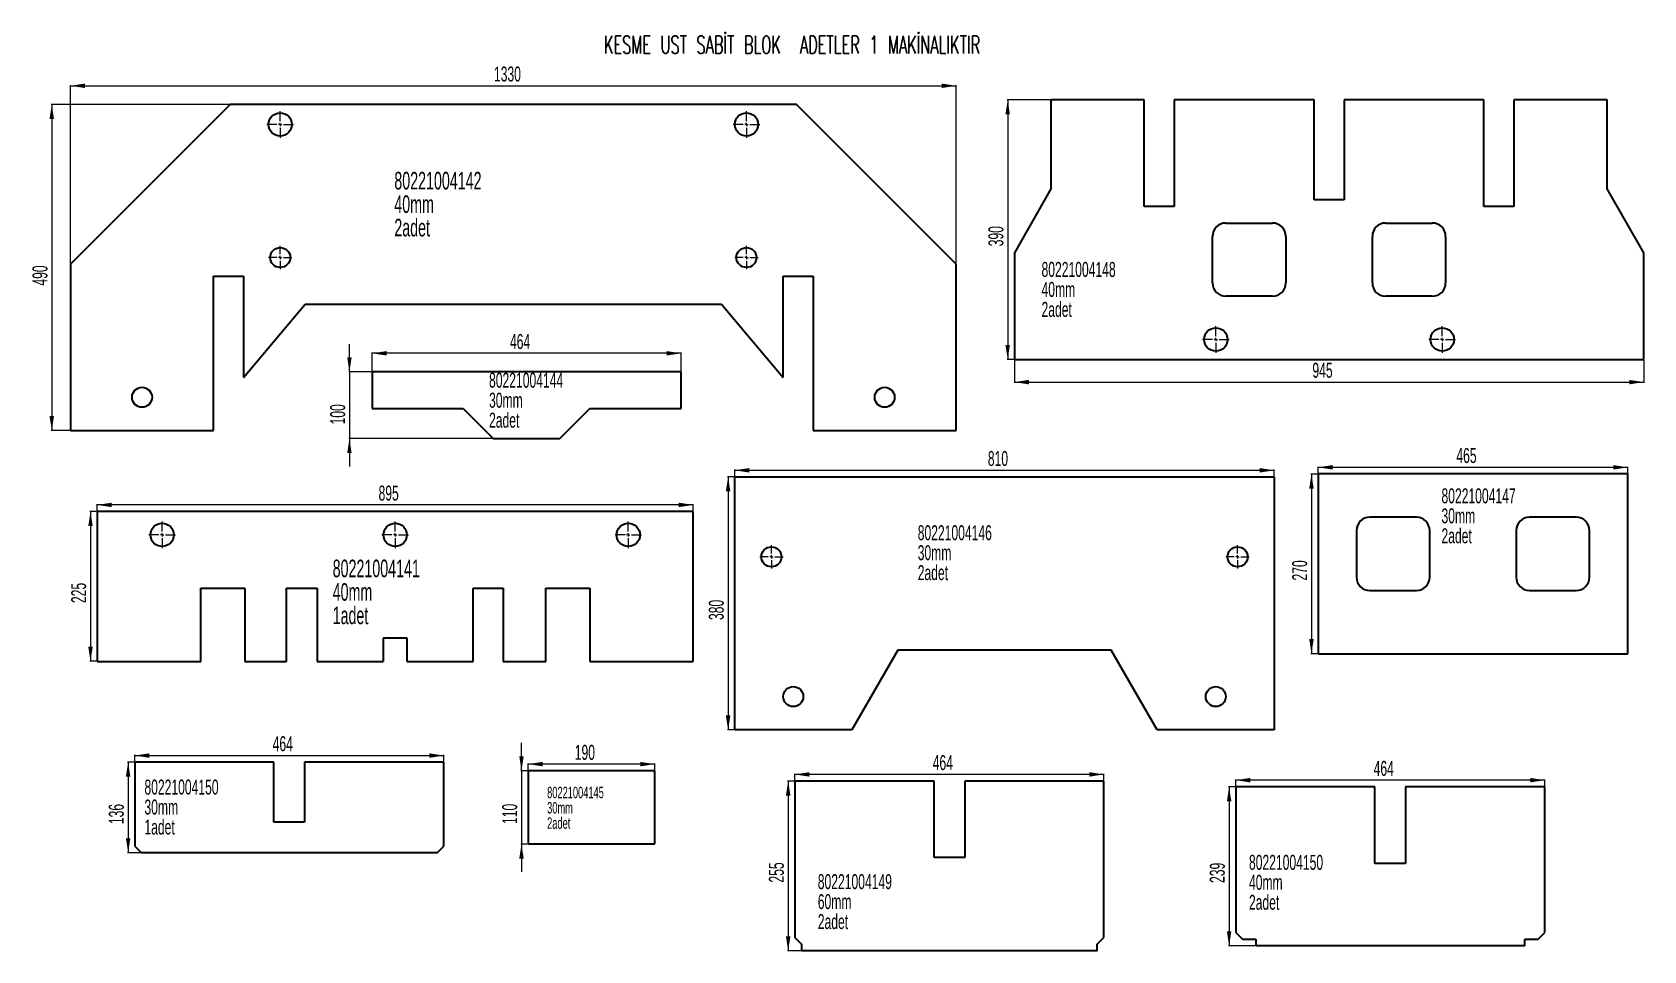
# Model space of a CAD drawing. Header units: millimetres. Extents: x 18 to 2437, y 211 to 1591.
import ezdxf

# ---------------------------------------------------------------- set-up
doc = ezdxf.new("R2010")
doc.units = ezdxf.units.MM
doc.styles.add('SLDTEXTSTYLE0', font='TXT', dxfattribs={"width": 0.605})
doc.styles.add('SLDTEXTSTYLE1', font='TXT', dxfattribs={"width": 0.605, "bigfont": 'bigfont'})
doc.dimstyles.new('SLDDIMSTYLE0', dxfattribs={"dimtxt": 21.830709, "dimasz": 2.825151, "dimexe": 0, "dimexo": 0.0625, "dimgap": 5.457677, "dimtad": 1, "dimrnd": 1e-09, "dimzin": 12, "dimdsep": 46, "dimtxsty": 'SLDTEXTSTYLE0', "dimsah": 1, "dimcen": 0.09, "dimadec": 0, "dimazin": 3, "dimtfac": 1, "dimtofl": 0, "dimtmove": 0, "dimatfit": 3, "dimfxl": 1, "dimfrac": 2, "dimtolj": 1, "dimtzin": 12, "dimarcsym": 0})
doc.dimstyles.new('SLDDIMSTYLE1', dxfattribs={"dimtxt": 21.830709, "dimasz": 2.825151, "dimexe": 0, "dimexo": 0.0625, "dimgap": 5.457677, "dimtad": 1, "dimrnd": 1e-09, "dimzin": 12, "dimdsep": 46, "dimtxsty": 'SLDTEXTSTYLE0', "dimsah": 1, "dimcen": 0.09, "dimadec": 0, "dimazin": 3, "dimtfac": 1, "dimtmove": 0, "dimatfit": 0, "dimfxl": 1, "dimfrac": 2, "dimtolj": 1, "dimtzin": 12, "dimarcsym": 0})

# ---------------------------------------------------------------- blocks, each defined once
blk = doc.blocks.new('SW_NOTE_0')
at = {"color": 0, "linetype": 'Continuous', "lineweight": 0, "attachment_point": 1, "style": 'SLDTEXTSTYLE0'}
for s, insert, char_height in [('80221004141', (0, 34.1), 26.458), ('40mm', (0, -1.2), 26.46), ('1adet', (0, -36.4), 26.46)]:
    blk.add_mtext(s, dxfattribs=dict(at, insert=insert, char_height=char_height))
blk = doc.blocks.new('_D')
at = {"color": 7, "linetype": 'Continuous', "lineweight": 0}
for p, q in [((115.1, 871.9), (115.1, 881.9)), ((1010.1, 880.9), (115.1, 880.9)), ((1010.1, 871.9), (1010.1, 881.9))]:
    blk.add_line(p, q, dxfattribs=at)
at = {"color": 7, "linetype": 'Continuous', "lineweight": 18}
for points in [[(115.1, 880.9), (137, 877.5), (137, 884.2)], [(1010.1, 880.9), (988.3, 884.2), (988.3, 877.5)]]:
    blk.add_solid(points, dxfattribs=at)
at = {"color": 7, "linetype": 'Continuous', "lineweight": 18, "insert": (537.6, 909.9), "char_height": 22.49, "attachment_point": 1, "style": 'SLDTEXTSTYLE0'}
blk.add_mtext('895', dxfattribs=at)
blk = doc.blocks.new('_D_1')
at = {"color": 7, "linetype": 'Continuous', "lineweight": 0}
for p, q in [((114.1, 870.9), (104.1, 870.9)), ((105.1, 870.9), (105.1, 645.9)), ((114.1, 645.9), (104.1, 645.9))]:
    blk.add_line(p, q, dxfattribs=at)
at = {"color": 7, "linetype": 'Continuous', "lineweight": 18}
for points in [[(105.1, 870.9), (101.8, 849), (108.5, 849)], [(105.1, 645.9), (108.5, 667.7), (101.8, 667.7)]]:
    blk.add_solid(points, dxfattribs=at)
at = {"color": 7, "linetype": 'Continuous', "lineweight": 18, "insert": (76.1, 733.4), "char_height": 22.49, "attachment_point": 1, "rotation": 90, "style": 'SLDTEXTSTYLE0'}
blk.add_mtext('225', dxfattribs=at)
blk = doc.blocks.new('SW_CENTERMARKSYMBOL_0')
at = {"color": 0, "linetype": 'Continuous', "lineweight": 18}
for p, q in [((-5, 0), (-20, 0)), ((0, 0), (-2.5, 0)), ((0, 5), (0, 20)), ((0, 0), (0, 2.5)), ((0, 0), (0, -2.5)), ((0, 0), (2.5, 0)), ((5, 0), (20, 0)), ((0, -5), (0, -20))]:
    blk.add_line(p, q, dxfattribs=at)
blk = doc.blocks.new('SW_CENTERMARKSYMBOL_1')
at = {"color": 0, "linetype": 'Continuous', "lineweight": 18}
for p, q in [((-5, 0), (-20, 0)), ((0, 0), (-2.5, 0)), ((0, 5), (0, 20)), ((0, 0), (0, 2.5)), ((0, 0), (0, -2.5)), ((0, 0), (2.5, 0)), ((5, 0), (20, 0)), ((0, -5), (0, -20))]:
    blk.add_line(p, q, dxfattribs=at)
blk = doc.blocks.new('SW_CENTERMARKSYMBOL_2')
at = {"color": 0, "linetype": 'Continuous', "lineweight": 18}
for p, q in [((-5, 0), (-20, 0)), ((0, 0), (-2.5, 0)), ((0, 5), (0, 20)), ((0, 0), (0, 2.5)), ((0, 0), (0, -2.5)), ((0, 0), (2.5, 0)), ((5, 0), (20, 0)), ((0, -5), (0, -20))]:
    blk.add_line(p, q, dxfattribs=at)
blk = doc.blocks.new('_D_2')
at = {"color": 7, "linetype": 'Continuous', "lineweight": 0}
for p, q in [((314, 1482.5), (46, 1482.5)), ((47, 1482.5), (47, 992.5)), ((74, 992.5), (46, 992.5))]:
    blk.add_line(p, q, dxfattribs=at)
at = {"color": 7, "linetype": 'Continuous', "lineweight": 18}
for points in [[(47, 1482.5), (43.6, 1460.7), (50.3, 1460.7)], [(47, 992.5), (50.3, 1014.4), (43.6, 1014.4)]]:
    blk.add_solid(points, dxfattribs=at)
at = {"color": 7, "linetype": 'Continuous', "lineweight": 18, "insert": (18, 1210.4), "char_height": 22.49, "attachment_point": 1, "rotation": 90, "style": 'SLDTEXTSTYLE0'}
blk.add_mtext('490', dxfattribs=at)
blk = doc.blocks.new('_D_3')
at = {"color": 7, "linetype": 'Continuous', "lineweight": 0}
for p, q in [((75, 1243.5), (75, 1511.5)), ((75, 1510.5), (1405, 1510.5)), ((1405, 1243.5), (1405, 1511.5))]:
    blk.add_line(p, q, dxfattribs=at)
at = {"color": 7, "linetype": 'Continuous', "lineweight": 18}
for points in [[(75, 1510.5), (96.8, 1507.2), (96.8, 1513.9)], [(1405, 1510.5), (1383.1, 1513.9), (1383.1, 1507.2)]]:
    blk.add_solid(points, dxfattribs=at)
at = {"color": 7, "linetype": 'Continuous', "lineweight": 18, "insert": (710.9, 1539.5), "char_height": 22.49, "attachment_point": 1, "style": 'SLDTEXTSTYLE0'}
blk.add_mtext('1330', dxfattribs=at)
blk = doc.blocks.new('SW_NOTE_0_1')
at = {"color": 0, "linetype": 'Continuous', "lineweight": 0, "attachment_point": 1, "style": 'SLDTEXTSTYLE0'}
for s, insert, char_height in [('80221004142', (0, 34.1), 26.458), ('40mm', (0, -1.2), 26.46), ('2adet', (0, -36.4), 26.46)]:
    blk.add_mtext(s, dxfattribs=dict(at, insert=insert, char_height=char_height))
blk = doc.blocks.new('SW_CENTERMARKSYMBOL_3')
at = {"color": 0, "linetype": 'Continuous', "lineweight": 18}
for p, q in [((-5, 0), (-20, 0)), ((0, 0), (-2.5, 0)), ((0, 5), (0, 20)), ((0, 0), (0, 2.5)), ((0, 0), (0, -2.5)), ((0, 0), (2.5, 0)), ((5, 0), (20, 0)), ((0, -5), (0, -20))]:
    blk.add_line(p, q, dxfattribs=at)
blk = doc.blocks.new('SW_CENTERMARKSYMBOL_4')
at = {"color": 0, "linetype": 'Continuous', "lineweight": 18}
for p, q in [((-5, 0), (-20, 0)), ((0, 0), (-2.5, 0)), ((0, 5), (0, 20)), ((0, 0), (0, 2.5)), ((0, 0), (0, -2.5)), ((0, 0), (2.5, 0)), ((5, 0), (20, 0)), ((0, -5), (0, -20))]:
    blk.add_line(p, q, dxfattribs=at)
blk = doc.blocks.new('SW_CENTERMARKSYMBOL_5')
at = {"color": 0, "linetype": 'Continuous', "lineweight": 18}
for p, q in [((-5, 0), (-17.5, 0)), ((0, 0), (-2.5, 0)), ((0, 5), (0, 17.5)), ((0, 0), (0, 2.5)), ((0, 0), (0, -2.5)), ((0, 0), (2.5, 0)), ((5, 0), (17.5, 0)), ((0, -5), (0, -17.5))]:
    blk.add_line(p, q, dxfattribs=at)
blk = doc.blocks.new('SW_CENTERMARKSYMBOL_6')
at = {"color": 0, "linetype": 'Continuous', "lineweight": 18}
for p, q in [((-5, 0), (-17.5, 0)), ((0, 0), (-2.5, 0)), ((0, 5), (0, 17.5)), ((0, 0), (0, 2.5)), ((0, 0), (0, -2.5)), ((0, 0), (2.5, 0)), ((5, 0), (17.5, 0)), ((0, -5), (0, -17.5))]:
    blk.add_line(p, q, dxfattribs=at)
blk = doc.blocks.new('_D_4')
at = {"color": 7, "linetype": 'Continuous', "lineweight": 0}
for p, q in [((527.9, 1081.6), (527.9, 1109.6)), ((991.9, 1108.6), (527.9, 1108.6)), ((991.9, 1081.6), (991.9, 1109.6))]:
    blk.add_line(p, q, dxfattribs=at)
at = {"color": 7, "linetype": 'Continuous', "lineweight": 18}
for points in [[(527.9, 1108.6), (549.7, 1105.3), (549.7, 1112)], [(991.9, 1108.6), (970, 1112), (970, 1105.3)]]:
    blk.add_solid(points, dxfattribs=at)
at = {"color": 7, "linetype": 'Continuous', "lineweight": 18, "insert": (734.9, 1137.6), "char_height": 22.49, "attachment_point": 1, "style": 'SLDTEXTSTYLE0'}
blk.add_mtext('464', dxfattribs=at)
blk = doc.blocks.new('_D_5')
at = {"color": 7, "linetype": 'Continuous', "lineweight": 0}
for p, q in [((493.9, 1080.6), (493.9, 1122.6)), ((526.9, 1080.6), (492.9, 1080.6)), ((493.9, 1080.6), (493.9, 980.6)), ((708.9, 980.6), (492.9, 980.6)), ((493.9, 980.6), (493.9, 938.7))]:
    blk.add_line(p, q, dxfattribs=at)
at = {"color": 7, "linetype": 'Continuous', "lineweight": 18}
for points in [[(493.9, 1080.6), (497.2, 1102.5), (490.5, 1102.5)], [(493.9, 980.6), (490.5, 958.8), (497.2, 958.8)]]:
    blk.add_solid(points, dxfattribs=at)
at = {"color": 7, "linetype": 'Continuous', "lineweight": 18, "insert": (464.9, 1001.8), "char_height": 22.49, "attachment_point": 1, "rotation": 90, "style": 'SLDTEXTSTYLE0'}
blk.add_mtext('100', dxfattribs=at)
blk = doc.blocks.new('SW_NOTE_0_2')
at = {"color": 0, "linetype": 'Continuous', "lineweight": 0, "char_height": 22.49, "attachment_point": 1, "style": 'SLDTEXTSTYLE0'}
for s, insert in [('80221004144', (0, 29)), ('30mm', (0, -1)), ('2adet', (0, -31))]:
    blk.add_mtext(s, dxfattribs=dict(at, insert=insert))
blk = doc.blocks.new('_D_6')
at = {"color": 7, "linetype": 'Continuous', "lineweight": 0}
for p, q in [((1072.4, 923.9), (1072.4, 933.9)), ((1072.4, 932.9), (1882.4, 932.9)), ((1882.4, 923.9), (1882.4, 933.9))]:
    blk.add_line(p, q, dxfattribs=at)
at = {"color": 7, "linetype": 'Continuous', "lineweight": 18}
for points in [[(1072.4, 932.9), (1094.2, 929.5), (1094.2, 936.2)], [(1882.4, 932.9), (1860.6, 936.2), (1860.6, 929.5)]]:
    blk.add_solid(points, dxfattribs=at)
at = {"color": 7, "linetype": 'Continuous', "lineweight": 18, "insert": (1452.4, 961.9), "char_height": 22.49, "attachment_point": 1, "style": 'SLDTEXTSTYLE0'}
blk.add_mtext('810', dxfattribs=at)
blk = doc.blocks.new('_D_7')
at = {"color": 7, "linetype": 'Continuous', "lineweight": 0}
for p, q in [((1071.4, 922.9), (1061.4, 922.9)), ((1062.4, 922.9), (1062.4, 542.9)), ((1071.4, 542.9), (1061.4, 542.9))]:
    blk.add_line(p, q, dxfattribs=at)
at = {"color": 7, "linetype": 'Continuous', "lineweight": 18}
for points in [[(1062.4, 922.9), (1059, 901.1), (1065.8, 901.1)], [(1062.4, 542.9), (1065.8, 564.7), (1059, 564.7)]]:
    blk.add_solid(points, dxfattribs=at)
at = {"color": 7, "linetype": 'Continuous', "lineweight": 18, "insert": (1033.4, 707.9), "char_height": 22.49, "attachment_point": 1, "rotation": 90, "style": 'SLDTEXTSTYLE0'}
blk.add_mtext('380', dxfattribs=at)
blk = doc.blocks.new('SW_NOTE_0_3')
at = {"color": 0, "linetype": 'Continuous', "lineweight": 0, "char_height": 22.49, "attachment_point": 1, "style": 'SLDTEXTSTYLE0'}
for s, insert in [('80221004146', (0, 29)), ('30mm', (0, -1)), ('2adet', (0, -31))]:
    blk.add_mtext(s, dxfattribs=dict(at, insert=insert))
blk = doc.blocks.new('SW_CENTERMARKSYMBOL_7')
at = {"color": 0, "linetype": 'Continuous', "lineweight": 18}
for p, q in [((-5, 0), (-17.5, 0)), ((0, 0), (-2.5, 0)), ((0, 5), (0, 17.5)), ((0, 0), (0, 2.5)), ((0, 0), (0, -2.5)), ((0, 0), (2.5, 0)), ((5, 0), (17.5, 0)), ((0, -5), (0, -17.5))]:
    blk.add_line(p, q, dxfattribs=at)
blk = doc.blocks.new('SW_CENTERMARKSYMBOL_8')
at = {"color": 0, "linetype": 'Continuous', "lineweight": 18}
for p, q in [((-5, 0), (-17.5, 0)), ((0, 0), (-2.5, 0)), ((0, 5), (0, 17.5)), ((0, 0), (0, 2.5)), ((0, 0), (0, -2.5)), ((0, 0), (2.5, 0)), ((5, 0), (17.5, 0)), ((0, -5), (0, -17.5))]:
    blk.add_line(p, q, dxfattribs=at)
blk = doc.blocks.new('_D_8')
at = {"color": 7, "linetype": 'Continuous', "lineweight": 0}
for p, q in [((762.2, 482.4), (762.2, 492.4)), ((952.2, 491.4), (762.2, 491.4)), ((952.2, 482.4), (952.2, 492.4))]:
    blk.add_line(p, q, dxfattribs=at)
at = {"color": 7, "linetype": 'Continuous', "lineweight": 18}
for points in [[(762.2, 491.4), (784, 488.1), (784, 494.8)], [(952.2, 491.4), (930.4, 494.8), (930.4, 488.1)]]:
    blk.add_solid(points, dxfattribs=at)
at = {"color": 7, "linetype": 'Continuous', "lineweight": 18, "insert": (832.2, 520.4), "char_height": 22.49, "attachment_point": 1, "style": 'SLDTEXTSTYLE0'}
blk.add_mtext('190', dxfattribs=at)
blk = doc.blocks.new('_D_9')
at = {"color": 7, "linetype": 'Continuous', "lineweight": 0}
for p, q in [((752.2, 481.4), (752.2, 523.4)), ((761.2, 481.4), (751.2, 481.4)), ((752.2, 481.4), (752.2, 371.4)), ((761.2, 371.4), (751.2, 371.4)), ((752.2, 371.4), (752.2, 329.5))]:
    blk.add_line(p, q, dxfattribs=at)
at = {"color": 7, "linetype": 'Continuous', "lineweight": 18}
for points in [[(752.2, 481.4), (755.6, 503.3), (748.9, 503.3)], [(752.2, 371.4), (748.9, 349.6), (755.6, 349.6)]]:
    blk.add_solid(points, dxfattribs=at)
at = {"color": 7, "linetype": 'Continuous', "lineweight": 18, "insert": (723.2, 401.5), "char_height": 22.49, "attachment_point": 1, "rotation": 90, "style": 'SLDTEXTSTYLE0'}
blk.add_mtext('110', dxfattribs=at)
blk = doc.blocks.new('SW_NOTE_0_4')
at = {"color": 0, "linetype": 'Continuous', "lineweight": 0, "attachment_point": 1, "style": 'SLDTEXTSTYLE0'}
for s, insert, char_height in [('80221004145', (0, 22.2), 17.198), ('30mm', (0, -0.8), 17.2), ('2adet', (0, -23.7), 17.2)]:
    blk.add_mtext(s, dxfattribs=dict(at, insert=insert, char_height=char_height))
blk = doc.blocks.new('_D_10')
at = {"color": 7, "linetype": 'Continuous', "lineweight": 0}
for p, q in [((1948.3, 928.3), (1948.3, 938.3)), ((2413.3, 937.3), (1948.3, 937.3)), ((2413.3, 928.3), (2413.3, 938.3))]:
    blk.add_line(p, q, dxfattribs=at)
at = {"color": 7, "linetype": 'Continuous', "lineweight": 18}
for points in [[(1948.3, 937.3), (1970.1, 934), (1970.1, 940.7)], [(2413.3, 937.3), (2391.4, 940.7), (2391.4, 934)]]:
    blk.add_solid(points, dxfattribs=at)
at = {"color": 7, "linetype": 'Continuous', "lineweight": 18, "insert": (2155.8, 966.3), "char_height": 22.49, "attachment_point": 1, "style": 'SLDTEXTSTYLE0'}
blk.add_mtext('465', dxfattribs=at)
blk = doc.blocks.new('_D_11')
at = {"color": 7, "linetype": 'Continuous', "lineweight": 0}
for p, q in [((1947.3, 927.3), (1937.3, 927.3)), ((1938.3, 927.3), (1938.3, 657.3)), ((1947.3, 657.3), (1937.3, 657.3))]:
    blk.add_line(p, q, dxfattribs=at)
at = {"color": 7, "linetype": 'Continuous', "lineweight": 18}
for points in [[(1938.3, 927.3), (1934.9, 905.5), (1941.6, 905.5)], [(1938.3, 657.3), (1941.6, 679.2), (1934.9, 679.2)]]:
    blk.add_solid(points, dxfattribs=at)
at = {"color": 7, "linetype": 'Continuous', "lineweight": 18, "insert": (1909.3, 767.3), "char_height": 22.49, "attachment_point": 1, "rotation": 90, "style": 'SLDTEXTSTYLE0'}
blk.add_mtext('270', dxfattribs=at)
blk = doc.blocks.new('SW_NOTE_0_5')
at = {"color": 0, "linetype": 'Continuous', "lineweight": 0, "char_height": 22.49, "attachment_point": 1, "style": 'SLDTEXTSTYLE0'}
for s, insert in [('80221004147', (0, 29)), ('30mm', (0, -1)), ('2adet', (0, -31))]:
    blk.add_mtext(s, dxfattribs=dict(at, insert=insert))
blk = doc.blocks.new('_D_12')
at = {"color": 7, "linetype": 'Continuous', "lineweight": 0}
for p, q in [((1492.2, 1098.4), (1492.2, 1064.4)), ((2437.2, 1098.4), (2437.2, 1064.4)), ((1492.2, 1065.4), (2437.2, 1065.4))]:
    blk.add_line(p, q, dxfattribs=at)
at = {"color": 7, "linetype": 'Continuous', "lineweight": 18}
for points in [[(1492.2, 1065.4), (1514, 1062), (1514, 1068.7)], [(2437.2, 1065.4), (2415.4, 1068.7), (2415.4, 1062)]]:
    blk.add_solid(points, dxfattribs=at)
at = {"color": 7, "linetype": 'Continuous', "lineweight": 18, "insert": (1939.7, 1094.4), "char_height": 22.49, "attachment_point": 1, "style": 'SLDTEXTSTYLE0'}
blk.add_mtext('945', dxfattribs=at)
blk = doc.blocks.new('_D_13')
at = {"color": 7, "linetype": 'Continuous', "lineweight": 0}
for p, q in [((1546.2, 1489.4), (1481.2, 1489.4)), ((1482.2, 1489.4), (1482.2, 1099.4)), ((1491.2, 1099.4), (1481.2, 1099.4))]:
    blk.add_line(p, q, dxfattribs=at)
at = {"color": 7, "linetype": 'Continuous', "lineweight": 18}
for points in [[(1482.2, 1489.4), (1478.8, 1467.5), (1485.5, 1467.5)], [(1482.2, 1099.4), (1485.5, 1121.2), (1478.8, 1121.2)]]:
    blk.add_solid(points, dxfattribs=at)
at = {"color": 7, "linetype": 'Continuous', "lineweight": 18, "insert": (1453.2, 1269.4), "char_height": 22.49, "attachment_point": 1, "rotation": 90, "style": 'SLDTEXTSTYLE0'}
blk.add_mtext('390', dxfattribs=at)
blk = doc.blocks.new('SW_NOTE_0_6')
at = {"color": 0, "linetype": 'Continuous', "lineweight": 0, "char_height": 22.49, "attachment_point": 1, "style": 'SLDTEXTSTYLE0'}
for s, insert in [('80221004148', (0, 29)), ('40mm', (0, -1)), ('2adet', (0, -31))]:
    blk.add_mtext(s, dxfattribs=dict(at, insert=insert))
blk = doc.blocks.new('SW_CENTERMARKSYMBOL_9')
at = {"color": 0, "linetype": 'Continuous', "lineweight": 18}
for p, q in [((-5, 0), (-20, 0)), ((0, 0), (-2.5, 0)), ((0, 5), (0, 20)), ((0, 0), (0, 2.5)), ((0, 0), (0, -2.5)), ((0, 0), (2.5, 0)), ((5, 0), (20, 0)), ((0, -5), (0, -20))]:
    blk.add_line(p, q, dxfattribs=at)
blk = doc.blocks.new('SW_CENTERMARKSYMBOL_10')
at = {"color": 0, "linetype": 'Continuous', "lineweight": 18}
for p, q in [((-5, 0), (-20, 0)), ((0, 0), (-2.5, 0)), ((0, 5), (0, 20)), ((0, 0), (0, 2.5)), ((0, 0), (0, -2.5)), ((0, 0), (2.5, 0)), ((5, 0), (20, 0)), ((0, -5), (0, -20))]:
    blk.add_line(p, q, dxfattribs=at)
blk = doc.blocks.new('_D_14')
at = {"color": 7, "linetype": 'Continuous', "lineweight": 0}
for p, q in [((1162.6, 467), (1162.6, 477)), ((1626.6, 476), (1162.6, 476)), ((1626.6, 467), (1626.6, 477))]:
    blk.add_line(p, q, dxfattribs=at)
at = {"color": 7, "linetype": 'Continuous', "lineweight": 18}
for points in [[(1162.6, 476), (1184.4, 472.6), (1184.4, 479.3)], [(1626.6, 476), (1604.8, 479.3), (1604.8, 472.6)]]:
    blk.add_solid(points, dxfattribs=at)
at = {"color": 7, "linetype": 'Continuous', "lineweight": 18, "insert": (1369.6, 505), "char_height": 22.49, "attachment_point": 1, "style": 'SLDTEXTSTYLE0'}
blk.add_mtext('464', dxfattribs=at)
blk = doc.blocks.new('_D_15')
at = {"color": 7, "linetype": 'Continuous', "lineweight": 0}
for p, q in [((1161.6, 466), (1151.6, 466)), ((1152.6, 466), (1152.6, 211)), ((1171.6, 211), (1151.6, 211))]:
    blk.add_line(p, q, dxfattribs=at)
at = {"color": 7, "linetype": 'Continuous', "lineweight": 18}
for points in [[(1152.6, 466), (1149.2, 444.2), (1156, 444.2)], [(1152.6, 211), (1156, 232.8), (1149.2, 232.8)]]:
    blk.add_solid(points, dxfattribs=at)
at = {"color": 7, "linetype": 'Continuous', "lineweight": 18, "insert": (1123.6, 313.5), "char_height": 22.49, "attachment_point": 1, "rotation": 90, "style": 'SLDTEXTSTYLE0'}
blk.add_mtext('255', dxfattribs=at)
blk = doc.blocks.new('SW_NOTE_0_7')
at = {"color": 0, "linetype": 'Continuous', "lineweight": 0, "char_height": 22.49, "attachment_point": 1, "style": 'SLDTEXTSTYLE0'}
for s, insert in [('80221004149', (0, 29)), ('60mm', (0, -1)), ('2adet', (0, -31))]:
    blk.add_mtext(s, dxfattribs=dict(at, insert=insert))
blk = doc.blocks.new('_D_16')
at = {"color": 7, "linetype": 'Continuous', "lineweight": 0}
for p, q in [((1824.6, 458.3), (1824.6, 468.3)), ((2288.6, 467.3), (1824.6, 467.3)), ((2288.6, 458.3), (2288.6, 468.3))]:
    blk.add_line(p, q, dxfattribs=at)
at = {"color": 7, "linetype": 'Continuous', "lineweight": 18}
for points in [[(1824.6, 467.3), (1846.4, 464), (1846.4, 470.7)], [(2288.6, 467.3), (2266.8, 470.7), (2266.8, 464)]]:
    blk.add_solid(points, dxfattribs=at)
at = {"color": 7, "linetype": 'Continuous', "lineweight": 18, "insert": (2031.6, 496.3), "char_height": 22.49, "attachment_point": 1, "style": 'SLDTEXTSTYLE0'}
blk.add_mtext('464', dxfattribs=at)
blk = doc.blocks.new('_D_17')
at = {"color": 7, "linetype": 'Continuous', "lineweight": 0}
for p, q in [((1823.6, 457.3), (1813.6, 457.3)), ((1814.6, 457.3), (1814.6, 218.3)), ((1853.6, 218.3), (1813.6, 218.3))]:
    blk.add_line(p, q, dxfattribs=at)
at = {"color": 7, "linetype": 'Continuous', "lineweight": 18}
for points in [[(1814.6, 457.3), (1811.3, 435.5), (1818, 435.5)], [(1814.6, 218.3), (1818, 240.2), (1811.3, 240.2)]]:
    blk.add_solid(points, dxfattribs=at)
at = {"color": 7, "linetype": 'Continuous', "lineweight": 18, "insert": (1785.6, 312.9), "char_height": 22.49, "attachment_point": 1, "rotation": 90, "style": 'SLDTEXTSTYLE0'}
blk.add_mtext('239', dxfattribs=at)
blk = doc.blocks.new('SW_NOTE_0_8')
at = {"color": 0, "linetype": 'Continuous', "lineweight": 0, "char_height": 22.49, "attachment_point": 1, "style": 'SLDTEXTSTYLE0'}
for s, insert in [('80221004150', (0, 29)), ('40mm', (0, -1)), ('2adet', (0, -31))]:
    blk.add_mtext(s, dxfattribs=dict(at, insert=insert))
blk = doc.blocks.new('_D_18')
at = {"color": 7, "linetype": 'Continuous', "lineweight": 0}
for p, q in [((171.6, 495.3), (171.6, 505.3)), ((171.6, 504.3), (635.6, 504.3)), ((635.6, 495.3), (635.6, 505.3))]:
    blk.add_line(p, q, dxfattribs=at)
at = {"color": 7, "linetype": 'Continuous', "lineweight": 18}
for points in [[(171.6, 504.3), (193.5, 500.9), (193.5, 507.6)], [(635.6, 504.3), (613.8, 507.6), (613.8, 500.9)]]:
    blk.add_solid(points, dxfattribs=at)
at = {"color": 7, "linetype": 'Continuous', "lineweight": 18, "insert": (378.6, 533.3), "char_height": 22.49, "attachment_point": 1, "style": 'SLDTEXTSTYLE0'}
blk.add_mtext('464', dxfattribs=at)
blk = doc.blocks.new('_D_19')
at = {"color": 7, "linetype": 'Continuous', "lineweight": 0}
for p, q in [((170.6, 494.3), (160.6, 494.3)), ((161.6, 494.3), (161.6, 358.3)), ((180.6, 358.3), (160.6, 358.3))]:
    blk.add_line(p, q, dxfattribs=at)
at = {"color": 7, "linetype": 'Continuous', "lineweight": 18}
for points in [[(161.6, 494.3), (158.3, 472.4), (165, 472.4)], [(161.6, 358.3), (165, 380.1), (158.3, 380.1)]]:
    blk.add_solid(points, dxfattribs=at)
at = {"color": 7, "linetype": 'Continuous', "lineweight": 18, "insert": (132.6, 401.3), "char_height": 22.49, "attachment_point": 1, "rotation": 90, "style": 'SLDTEXTSTYLE0'}
blk.add_mtext('136', dxfattribs=at)
blk = doc.blocks.new('SW_NOTE_0_9')
at = {"color": 0, "linetype": 'Continuous', "lineweight": 0, "char_height": 22.49, "attachment_point": 1, "style": 'SLDTEXTSTYLE0'}
for s, insert in [('80221004150', (0, 29)), ('30mm', (0, -1)), ('1adet', (0, -31))]:
    blk.add_mtext(s, dxfattribs=dict(at, insert=insert))

msp = doc.modelspace()

# ---------------------------------------------------------------- linework, layer by layer
at = {"color": 7, "linetype": 'Continuous', "lineweight": 35}
for p, q in [((314.968, 1482.522), (74.968, 1242.522)), ((1164.968, 1482.522), (314.968, 1482.522)), ((1404.968, 1242.522), (1164.968, 1482.522)), ((1547.191, 1489.374), (1547.191, 1355.624)), ((1687.191, 1489.374), (1547.191, 1489.374)), ((1687.191, 1329.374), (1687.191, 1489.374)), ((1732.191, 1489.374), (1732.191, 1329.374)), ((1942.191, 1489.374), (1732.191, 1489.374)), ((1942.191, 1339.374), (1942.191, 1489.374)), ((2197.191, 1489.374), (1987.191, 1489.374)), ((1987.191, 1489.374), (1987.191, 1339.374)), ((2197.191, 1329.374), (2197.191, 1489.374)), ((2242.191, 1489.374), (2242.191, 1329.374)), ((2382.191, 1489.374), (2242.191, 1489.374)), ((2382.191, 1355.624), (2382.191, 1489.374)), ((1547.191, 1355.624), (1492.191, 1259.374)), ((2437.191, 1259.374), (2382.191, 1355.624)), ((1987.191, 1339.374), (1942.191, 1339.374)), ((1732.191, 1329.374), (1687.191, 1329.374)), ((2242.191, 1329.374), (2197.191, 1329.374)), ((1789.691, 1214.374), (1789.691, 1284.374)), ((1809.691, 1304.374), (1879.691, 1304.374)), ((1899.691, 1284.374), (1899.691, 1214.374)), ((2029.691, 1214.374), (2029.691, 1284.374)), ((2049.691, 1304.374), (2119.691, 1304.374)), ((2139.691, 1284.374), (2139.691, 1214.374)), ((1492.191, 1259.374), (1492.191, 1099.374)), ((2437.191, 1099.374), (2437.191, 1259.374)), ((74.968, 1242.522), (74.968, 992.522)), ((1404.968, 992.522), (1404.968, 1242.522)), ((289.968, 1224.522), (334.968, 1224.522)), ((289.968, 992.522), (289.968, 1224.522)), ((334.968, 1224.522), (334.968, 1072.522)), ((1144.968, 1224.522), (1189.968, 1224.522)), ((1144.968, 1072.522), (1144.968, 1224.522)), ((1189.968, 1224.522), (1189.968, 992.522)), ((1879.691, 1194.374), (1809.691, 1194.374)), ((2119.691, 1194.374), (2049.691, 1194.374)), ((334.968, 1072.522), (427.269, 1182.522)), ((427.269, 1182.522), (1052.667, 1182.522)), ((1052.667, 1182.522), (1144.968, 1072.522)), ((1492.191, 1099.374), (2437.191, 1099.374)), ((991.855, 1080.647), (527.855, 1080.647)), ((527.855, 1080.647), (527.855, 1025.647)), ((991.855, 1025.647), (991.855, 1080.647)), ((527.855, 1025.647), (664.855, 1025.647)), ((664.855, 1025.647), (709.855, 980.647)), ((809.855, 980.647), (854.855, 1025.647)), ((854.855, 1025.647), (991.855, 1025.647)), ((74.968, 992.522), (289.968, 992.522)), ((1189.968, 992.522), (1404.968, 992.522)), ((709.855, 980.647), (809.855, 980.647)), ((1072.399, 922.889), (1882.399, 922.889)), ((1072.399, 542.889), (1072.399, 922.889)), ((1882.399, 922.889), (1882.399, 542.889)), ((2413.278, 927.337), (1948.278, 927.337)), ((1948.278, 927.337), (1948.278, 657.337)), ((2413.278, 657.337), (2413.278, 927.337)), ((115.121, 870.859), (115.121, 645.859)), ((1010.121, 870.859), (115.121, 870.859)), ((1010.121, 645.859), (1010.121, 870.859)), ((2095.778, 862.337), (2025.778, 862.337)), ((2335.778, 862.337), (2265.778, 862.337)), ((2005.778, 842.337), (2005.778, 772.337)), ((2115.778, 772.337), (2115.778, 842.337)), ((2245.778, 842.337), (2245.778, 772.337)), ((2355.778, 772.337), (2355.778, 842.337)), ((270.621, 755.859), (336.621, 755.859)), ((270.621, 645.859), (270.621, 755.859)), ((336.621, 755.859), (336.621, 645.859)), ((399.371, 755.859), (445.371, 755.859)), ((399.371, 645.859), (399.371, 755.859)), ((445.371, 755.859), (445.371, 645.859)), ((679.871, 755.859), (724.871, 755.859)), ((679.871, 645.859), (679.871, 755.859)), ((724.871, 755.859), (724.871, 645.859)), ((788.621, 755.859), (854.621, 755.859)), ((788.621, 645.859), (788.621, 755.859)), ((854.621, 755.859), (854.621, 645.859)), ((2025.778, 752.337), (2095.778, 752.337)), ((2265.778, 752.337), (2335.778, 752.337)), ((580.621, 680.859), (544.621, 680.859)), ((544.621, 680.859), (544.621, 645.859)), ((580.621, 645.859), (580.621, 680.859)), ((1317.399, 662.889), (1248.117, 542.889)), ((1637.399, 662.889), (1317.399, 662.889)), ((1706.681, 542.889), (1637.399, 662.889)), ((1948.278, 657.337), (2413.278, 657.337)), ((115.121, 645.859), (270.621, 645.859)), ((336.621, 645.859), (399.371, 645.859)), ((445.371, 645.859), (544.621, 645.859)), ((580.621, 645.859), (679.871, 645.859)), ((724.871, 645.859), (788.621, 645.859)), ((854.621, 645.859), (1010.121, 645.859)), ((1248.117, 542.889), (1072.399, 542.889)), ((1882.399, 542.889), (1706.681, 542.889)), ((171.622, 494.267), (171.622, 368.267)), ((380.622, 494.267), (171.622, 494.267)), ((380.622, 404.267), (380.622, 494.267)), ((426.622, 494.267), (426.622, 404.267)), ((635.622, 494.267), (426.622, 494.267)), ((635.622, 368.267), (635.622, 494.267)), ((762.216, 481.449), (762.216, 371.449)), ((952.216, 481.449), (762.216, 481.449)), ((952.216, 371.449), (952.216, 481.449)), ((1162.593, 465.991), (1162.593, 230.991)), ((1371.593, 465.991), (1162.593, 465.991)), ((1371.593, 350.991), (1371.593, 465.991)), ((1417.593, 465.991), (1417.593, 350.991)), ((1626.593, 465.991), (1417.593, 465.991)), ((1626.593, 230.991), (1626.593, 465.991)), ((1824.612, 457.345), (1824.612, 238.345)), ((2033.612, 457.345), (1824.612, 457.345)), ((2033.612, 342.345), (2033.612, 457.345)), ((2079.612, 457.345), (2079.612, 342.345)), ((2288.612, 457.345), (2079.612, 457.345)), ((2288.612, 238.345), (2288.612, 457.345)), ((426.622, 404.267), (380.622, 404.267)), ((171.622, 368.267), (181.622, 358.267)), ((625.622, 358.267), (635.622, 368.267)), ((762.216, 371.449), (952.216, 371.449)), ((625.622, 358.267), (181.622, 358.267)), ((1417.593, 350.991), (1371.593, 350.991)), ((2079.612, 342.345), (2033.612, 342.345)), ((1162.593, 230.991), (1172.593, 220.991)), ((1172.593, 220.991), (1172.593, 210.991)), ((1616.593, 220.991), (1626.593, 230.991)), ((1616.593, 210.991), (1616.593, 220.991)), ((1824.612, 238.345), (1834.612, 228.345)), ((1834.612, 228.345), (1854.612, 228.345)), ((1854.612, 228.345), (1854.612, 218.345)), ((2258.612, 218.345), (1854.612, 218.345)), ((2258.612, 228.345), (2278.612, 228.345)), ((2258.612, 218.345), (2258.612, 228.345)), ((2278.612, 228.345), (2288.612, 238.345)), ((1616.593, 210.991), (1172.593, 210.991))]:
    msp.add_line(p, q, dxfattribs=at)
for centre, radius in [((389.968, 1452.522), 17.5), ((1089.968, 1452.522), 17.5), ((389.968, 1252.522), 15), ((1089.968, 1252.522), 15), ((1794.691, 1129.374), 17.5), ((2134.691, 1129.374), 17.5), ((182.468, 1042.522), 15), ((1297.468, 1042.522), 15), ((212.621, 835.859), 17.5), ((562.621, 835.859), 17.5), ((912.621, 835.859), 17.5), ((1127.399, 802.889), 15), ((1827.399, 802.889), 15), ((1160.258, 592.889), 15), ((1794.54, 592.889), 15)]:
    msp.add_circle(centre, radius, dxfattribs=at)
for centre, start, end in [((1809.691, 1284.374), 90, 180), ((1879.691, 1284.374), 0, 90), ((2049.691, 1284.374), 90, 180), ((2119.691, 1284.374), 0, 90), ((1809.691, 1214.374), 180, 270), ((1879.691, 1214.374), 270, 0), ((2049.691, 1214.374), 180, 270), ((2119.691, 1214.374), 270, 0), ((2025.778, 842.337), 90, 180), ((2095.778, 842.337), 0, 90), ((2265.778, 842.337), 90, 180), ((2335.778, 842.337), 0, 90), ((2025.778, 772.337), 180, 270), ((2095.778, 772.337), 270, 0), ((2265.778, 772.337), 180, 270), ((2335.778, 772.337), 270, 0)]:
    msp.add_arc(centre, 20, start, end, dxfattribs=at)

# ---------------------------------------------------------------- block references
at = {"color": 7, "linetype": 'Continuous', "lineweight": 18}
for name, p in [('SW_CENTERMARKSYMBOL_3', (389.968, 1452.522)), ('SW_CENTERMARKSYMBOL_4', (1089.968, 1452.522)), ('SW_CENTERMARKSYMBOL_6', (389.968, 1252.522)), ('SW_CENTERMARKSYMBOL_5', (1089.968, 1252.522)), ('SW_CENTERMARKSYMBOL_9', (1794.691, 1129.374)), ('SW_CENTERMARKSYMBOL_10', (2134.691, 1129.374)), ('SW_CENTERMARKSYMBOL_1', (212.621, 835.859)), ('SW_CENTERMARKSYMBOL_0', (562.621, 835.859)), ('SW_CENTERMARKSYMBOL_2', (912.621, 835.859)), ('SW_CENTERMARKSYMBOL_8', (1127.399, 802.889)), ('SW_CENTERMARKSYMBOL_7', (1827.399, 802.889))]:
    msp.add_blockref(name, p, dxfattribs=at)
at = {"color": 7, "linetype": 'Continuous', "lineweight": 0}
for name, p in [('SW_NOTE_0_1', (561.272, 1347.149)), ('SW_NOTE_0_6', (1532.985, 1216.891)), ('SW_NOTE_0_2', (703.496, 1050.401)), ('SW_NOTE_0_5', (2133.482, 876.724)), ('SW_NOTE_0_3', (1347.104, 821.343)), ('SW_NOTE_0', (468.71, 764.58)), ('SW_NOTE_0_9', (186.09, 439.209)), ('SW_NOTE_0_4', (790.723, 435.2)), ('SW_NOTE_0_8', (1844.447, 326.126)), ('SW_NOTE_0_7', (1197.069, 297.118))]:
    msp.add_blockref(name, p, dxfattribs=at)

# ---------------------------------------------------------------- texts
at = {"color": 7, "linetype": 'Continuous', "lineweight": 0, "insert": (875.988, 1585.378), "char_height": 26.45833, "attachment_point": 1, "style": 'SLDTEXTSTYLE1'}
msp.add_mtext('KESME UST SABİT BLOK  ADETLER 1 MAKİNALIKTIR', dxfattribs=at)

# ---------------------------------------------------------------- dimensions: what is measured, and where the dimension line sits
at = {"color": 7, "linetype": 'Continuous', "lineweight": 18}
for base, p1, p2, picture, middle in [((1404.968, 1510.522), (74.968, 1242.522), (1404.968, 1242.522), '_D_3', (744.267, 1510.522)), ((527.855, 1108.647), (991.855, 1080.647), (527.855, 1080.647), '_D_4', (759.855, 1108.647)), ((2437.191, 1065.374), (1492.191, 1099.374), (2437.191, 1099.374), '_D_12', (1964.691, 1065.374)), ((1882.399, 932.889), (1072.399, 922.889), (1882.399, 922.889), '_D_6', (1477.399, 932.889)), ((1948.278, 937.337), (2413.278, 927.337), (1948.278, 927.337), '_D_10', (2180.778, 937.337)), ((115.121, 880.859), (1010.121, 870.859), (115.121, 870.859), '_D', (562.621, 880.859)), ((635.622, 504.267), (171.622, 494.267), (635.622, 494.267), '_D_18', (403.622, 504.267)), ((762.216, 491.449), (952.216, 481.449), (762.216, 481.449), '_D_8', (857.216, 491.449)), ((1162.593, 475.991), (1626.593, 465.991), (1162.593, 465.991), '_D_14', (1394.593, 475.991)), ((1824.612, 467.345), (2288.612, 457.345), (1824.612, 457.345), '_D_16', (2056.612, 467.345))]:
    dim = msp.add_linear_dim(base=base, p1=p1, p2=p2, dimstyle='SLDDIMSTYLE0', dxfattribs=at)
    dim.commit()
    dim.dimension.update_dxf_attribs({"geometry": picture, "text_midpoint": middle, "dimtype": 160})
for base, p1, p2, dimstyle, picture, middle in [((46.968, 992.522), (314.968, 1482.522), (74.968, 992.522), 'SLDDIMSTYLE0', '_D_2', (46.968, 1235.372)), ((1482.191, 1099.374), (1547.191, 1489.374), (1492.191, 1099.374), 'SLDDIMSTYLE0', '_D_13', (1482.191, 1294.374)), ((493.855, 980.647), (527.855, 1080.647), (709.855, 980.647), 'SLDDIMSTYLE1', '_D_5', (493.855, 1026.787)), ((1062.399, 542.889), (1072.399, 922.889), (1072.399, 542.889), 'SLDDIMSTYLE0', '_D_7', (1062.399, 732.889)), ((1938.278, 657.337), (1948.278, 927.337), (1948.278, 657.337), 'SLDDIMSTYLE0', '_D_11', (1938.278, 792.337)), ((105.121, 645.859), (115.121, 870.859), (115.121, 645.859), 'SLDDIMSTYLE0', '_D_1', (105.121, 758.359)), ((752.216, 371.449), (762.216, 481.449), (762.216, 371.449), 'SLDDIMSTYLE1', '_D_9', (752.216, 426.449)), ((161.622, 358.267), (171.622, 494.267), (181.622, 358.267), 'SLDDIMSTYLE0', '_D_19', (161.622, 426.267)), ((1152.593, 210.991), (1162.593, 465.991), (1172.593, 210.991), 'SLDDIMSTYLE0', '_D_15', (1152.593, 338.491)), ((1814.612, 218.345), (1824.612, 457.345), (1854.612, 218.345), 'SLDDIMSTYLE0', '_D_17', (1814.612, 337.845))]:
    dim = msp.add_linear_dim(base=base, p1=p1, p2=p2, angle=90, dimstyle=dimstyle, dxfattribs=at)
    dim.commit()
    dim.dimension.update_dxf_attribs({"geometry": picture, "text_midpoint": middle, "dimtype": 160})

doc.saveas('drawing.dxf')
